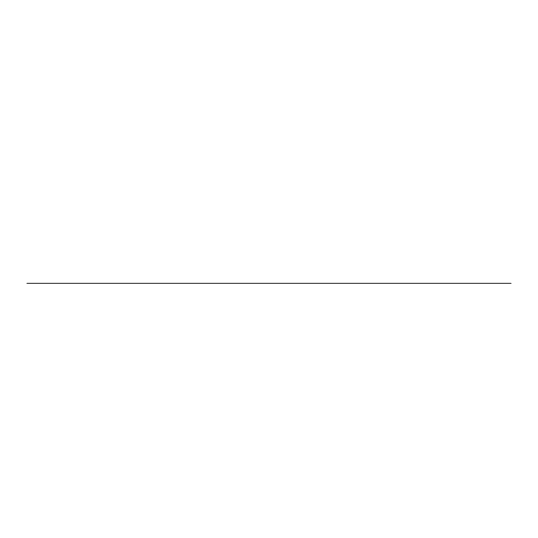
<?xml version="1.0" encoding="UTF-8"?>
<svg xmlns="http://www.w3.org/2000/svg" width="538" height="538" viewBox="0 0 538 538"><rect width="100%" height="100%" fill="white"/><g stroke="black" fill="none" stroke-linecap="round" stroke-linejoin="round"><path stroke-width="0.81" d="M26.9 283.264L511.1 283.264"/></g></svg>
